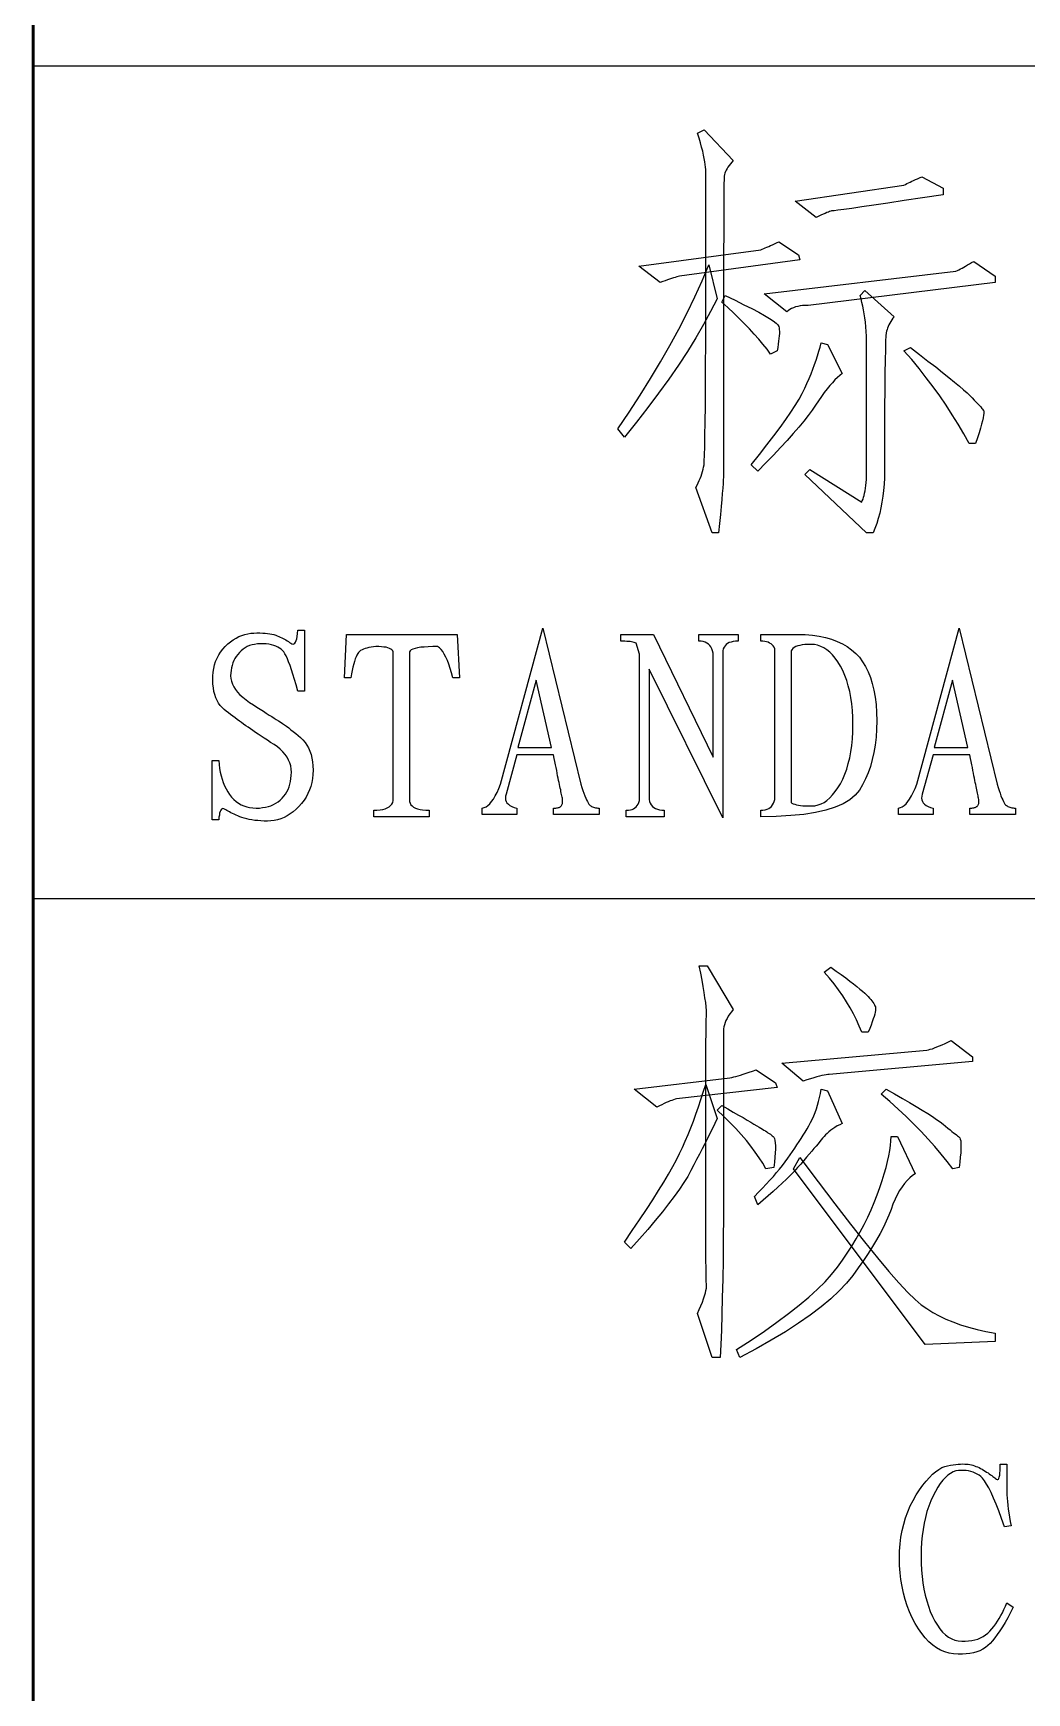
# Model space of a CAD drawing. Extents: x 0 to 420, y 0 to 297.
# Drawn here: x 235 to 242.16, y 23.28 to 35.24 of the extents above; entities that cross this region are included whole.
import ezdxf

# ---------------------------------------------------------------- set-up
doc = ezdxf.new("R2010")
doc.units = 0

msp = doc.modelspace()

# ---------------------------------------------------------------- linework, layer by layer
at = {"color": 7, "lineweight": 50}
msp.add_line((235, 5), (235, 47), dxfattribs=at)
at = {"color": 7, "lineweight": 25}
for p, q in [((415, 35), (235, 35)), ((303, 29), (235, 29))]:
    msp.add_line(p, q, dxfattribs=at)
for points in [[(239.835, 32.128), (239.837, 32.153), (239.839, 32.197), (239.841, 32.258), (239.842, 32.338), (239.844, 32.435), (239.845, 32.551), (239.846, 32.685), (239.846, 32.837), (239.847, 33.006), (239.847, 33.194), (239.847, 33.382), (239.847, 33.552), (239.847, 33.703), (239.847, 33.836), (239.847, 33.952), (239.847, 34.049), (239.847, 34.127), (239.847, 34.188), (239.847, 34.23), (239.847, 34.255), (239.846, 34.271), (239.844, 34.29), (239.841, 34.311), (239.837, 34.334), (239.832, 34.359), (239.826, 34.386), (239.818, 34.416), (239.809, 34.448), (239.799, 34.482), (239.788, 34.518), (239.835, 34.542), (240.046, 34.319), (240.035, 34.308), (240.025, 34.296), (240.016, 34.285), (240.007, 34.273), (240.001, 34.262), (239.995, 34.251), (239.99, 34.24), (239.986, 34.229), (239.983, 34.219), (239.981, 34.208), (239.98, 34.188), (239.979, 34.148), (239.978, 34.089), (239.978, 34.01), (239.977, 33.912), (239.977, 33.794), (239.976, 33.657), (239.976, 33.501), (239.976, 33.325), (239.976, 33.13), (239.976, 32.934), (239.976, 32.759), (239.976, 32.602), (239.976, 32.465), (239.976, 32.348), (239.976, 32.249), (239.976, 32.171), (239.976, 32.112), (239.976, 32.072), (239.976, 32.052), (239.975, 32.038), (239.974, 32.018), (239.972, 31.992), (239.97, 31.96), (239.967, 31.921), (239.963, 31.877), (239.958, 31.826), (239.953, 31.769), (239.947, 31.705), (239.94, 31.636), (239.894, 31.636), (239.776, 31.964), (239.785, 31.98), (239.794, 31.997), (239.801, 32.013), (239.808, 32.029), (239.814, 32.046), (239.82, 32.062), (239.825, 32.079), (239.829, 32.095), (239.832, 32.111)], [(241.558, 34.12), (241.558, 34.073), (241.41, 34.051), (241.278, 34.031), (241.161, 34.013), (241.059, 33.998), (240.972, 33.985), (240.9, 33.975), (240.842, 33.967), (240.8, 33.961), (240.773, 33.957), (240.761, 33.956), (240.755, 33.956), (240.749, 33.954), (240.74, 33.952), (240.731, 33.948), (240.72, 33.944), (240.707, 33.939), (240.694, 33.933), (240.678, 33.926), (240.662, 33.918), (240.644, 33.909), (240.491, 34.026), (241.276, 34.143), (241.286, 34.148), (241.297, 34.153), (241.308, 34.159), (241.32, 34.164), (241.332, 34.17), (241.345, 34.176), (241.359, 34.182), (241.374, 34.188), (241.389, 34.195), (241.405, 34.202)], [(239.659, 33.487), (239.649, 33.485), (239.639, 33.482), (239.627, 33.478), (239.614, 33.474), (239.601, 33.47), (239.586, 33.465), (239.571, 33.459), (239.554, 33.453), (239.537, 33.447), (239.519, 33.44), (239.366, 33.558), (240.245, 33.675), (240.255, 33.68), (240.265, 33.685), (240.276, 33.69), (240.288, 33.695), (240.301, 33.701), (240.314, 33.707), (240.328, 33.713), (240.343, 33.72), (240.358, 33.726), (240.374, 33.733), (240.515, 33.64), (240.526, 33.604)], [(239.261, 32.327), (239.214, 32.386), (239.296, 32.507), (239.375, 32.628), (239.45, 32.748), (239.521, 32.868), (239.589, 32.986), (239.653, 33.104), (239.713, 33.222), (239.769, 33.338), (239.821, 33.454), (239.87, 33.569), (239.929, 33.323), (239.882, 33.231), (239.831, 33.137), (239.775, 33.042), (239.715, 32.944), (239.65, 32.846), (239.581, 32.745), (239.508, 32.643), (239.43, 32.539), (239.348, 32.434)], [(241.651, 33.522), (241.661, 33.527), (241.672, 33.533), (241.683, 33.539), (241.695, 33.545), (241.707, 33.552), (241.72, 33.559), (241.734, 33.567), (241.749, 33.575), (241.764, 33.584), (241.78, 33.593), (241.933, 33.487), (241.933, 33.44), (240.585, 33.276), (240.564, 33.276), (240.545, 33.274), (240.527, 33.272), (240.51, 33.269), (240.494, 33.265), (240.48, 33.259), (240.466, 33.253), (240.454, 33.246), (240.443, 33.238), (240.433, 33.229), (240.269, 33.358)], [(240.96, 33.347), (240.995, 33.382), (241.206, 33.194), (241.197, 33.183), (241.189, 33.171), (241.181, 33.159), (241.174, 33.147), (241.168, 33.136), (241.162, 33.124), (241.158, 33.112), (241.154, 33.101), (241.15, 33.089), (241.147, 33.077), (241.145, 33.056), (241.143, 33.017), (241.142, 32.959), (241.14, 32.882), (241.139, 32.787), (241.138, 32.673), (241.137, 32.541), (241.136, 32.391), (241.136, 32.222), (241.136, 32.034), (241.133, 31.988), (241.129, 31.943), (241.123, 31.9), (241.117, 31.858), (241.109, 31.817), (241.101, 31.778), (241.091, 31.74), (241.08, 31.704), (241.067, 31.669), (241.054, 31.636), (241.007, 31.636), (240.562, 32.058), (240.597, 32.093), (240.972, 31.858), (240.976, 31.868), (240.981, 31.88), (240.985, 31.893), (240.989, 31.907), (240.992, 31.923), (240.996, 31.94), (240.999, 31.958), (241.002, 31.978), (241.004, 32), (241.007, 32.022), (241.007, 33.054), (241.004, 33.088), (241.001, 33.122), (240.998, 33.154), (240.994, 33.185), (240.989, 33.215), (240.984, 33.243), (240.979, 33.271), (240.973, 33.297), (240.967, 33.323)], [(240.362, 32.948), (240.315, 32.925), (240.289, 32.96), (240.26, 32.996), (240.23, 33.032), (240.197, 33.069), (240.163, 33.106), (240.127, 33.144), (240.089, 33.182), (240.049, 33.221), (240.007, 33.26), (239.964, 33.3), (239.987, 33.347), (240.059, 33.313), (240.123, 33.281), (240.18, 33.253), (240.229, 33.227), (240.272, 33.203), (240.307, 33.182), (240.334, 33.164), (240.355, 33.148), (240.368, 33.135), (240.374, 33.124), (240.376, 33.114), (240.377, 33.102), (240.378, 33.088), (240.378, 33.073), (240.377, 33.057), (240.375, 33.038), (240.373, 33.018), (240.37, 32.996), (240.367, 32.973)], [(240.222, 32.081), (240.175, 32.128), (240.234, 32.201), (240.288, 32.27), (240.338, 32.335), (240.383, 32.396), (240.424, 32.453), (240.46, 32.506), (240.492, 32.555), (240.52, 32.6), (240.543, 32.641), (240.562, 32.679), (240.577, 32.714), (240.592, 32.748), (240.607, 32.782), (240.62, 32.816), (240.632, 32.849), (240.643, 32.881), (240.653, 32.913), (240.663, 32.945), (240.671, 32.976), (240.679, 33.007), (240.726, 32.995), (240.831, 32.784), (240.814, 32.771), (240.797, 32.756), (240.779, 32.739), (240.761, 32.719), (240.742, 32.698), (240.722, 32.674), (240.702, 32.648), (240.681, 32.619), (240.66, 32.588), (240.638, 32.556), (240.614, 32.52), (240.585, 32.482), (240.554, 32.442), (240.518, 32.398), (240.478, 32.352), (240.435, 32.303), (240.387, 32.252), (240.336, 32.197), (240.281, 32.141)], [(241.751, 32.626), (241.768, 32.609), (241.783, 32.593), (241.797, 32.579), (241.809, 32.566), (241.82, 32.554), (241.829, 32.544), (241.837, 32.534), (241.843, 32.527), (241.848, 32.52), (241.851, 32.515), (241.852, 32.508), (241.852, 32.498), (241.85, 32.484), (241.847, 32.466), (241.842, 32.444), (241.835, 32.419), (241.827, 32.39), (241.817, 32.357), (241.805, 32.321), (241.792, 32.28), (241.745, 32.28), (241.707, 32.35), (241.666, 32.419), (241.624, 32.488), (241.58, 32.556), (241.534, 32.623), (241.486, 32.689), (241.437, 32.755), (241.385, 32.82), (241.332, 32.885), (241.276, 32.948), (241.323, 32.972), (241.389, 32.922), (241.449, 32.875), (241.505, 32.832), (241.555, 32.793), (241.6, 32.756), (241.64, 32.723), (241.676, 32.694), (241.706, 32.668), (241.731, 32.645)], [(236.915, 29.665), (236.895, 29.645), (236.874, 29.627), (236.852, 29.612), (236.83, 29.598), (236.808, 29.586), (236.785, 29.577), (236.762, 29.569), (236.738, 29.564), (236.714, 29.561), (236.689, 29.56), (236.664, 29.56), (236.641, 29.561), (236.618, 29.563), (236.597, 29.565), (236.577, 29.568), (236.557, 29.571), (236.539, 29.575), (236.521, 29.58), (236.505, 29.585), (236.49, 29.591), (236.475, 29.597), (236.462, 29.603), (236.449, 29.609), (236.437, 29.615), (236.425, 29.62), (236.415, 29.626), (236.405, 29.631), (236.396, 29.636), (236.388, 29.641), (236.38, 29.646), (236.374, 29.649), (236.367, 29.65), (236.362, 29.649), (236.357, 29.645), (236.352, 29.638), (236.348, 29.629), (236.344, 29.617), (236.342, 29.603), (236.339, 29.587), (236.337, 29.568), (236.29, 29.568), (236.29, 29.997), (236.337, 29.997), (236.34, 29.968), (236.343, 29.94), (236.348, 29.913), (236.354, 29.887), (236.361, 29.862), (236.369, 29.838), (236.379, 29.815), (236.39, 29.792), (236.402, 29.771), (236.415, 29.751), (236.43, 29.733), (236.446, 29.716), (236.462, 29.702), (236.48, 29.689), (236.498, 29.678), (236.518, 29.669), (236.539, 29.662), (236.56, 29.658), (236.583, 29.655), (236.607, 29.654), (236.631, 29.654), (236.653, 29.657), (236.675, 29.66), (236.695, 29.665), (236.714, 29.671), (236.732, 29.679), (236.75, 29.688), (236.766, 29.699), (236.781, 29.711), (236.794, 29.724), (236.807, 29.739), (236.818, 29.754), (236.828, 29.77), (236.837, 29.788), (236.844, 29.806), (236.85, 29.825), (236.855, 29.845), (236.858, 29.867), (236.86, 29.889), (236.861, 29.912), (236.86, 29.935), (236.856, 29.957), (236.85, 29.979), (236.841, 30), (236.83, 30.02), (236.816, 30.039), (236.8, 30.058), (236.781, 30.077), (236.76, 30.094), (236.736, 30.111), (236.711, 30.127), (236.688, 30.142), (236.665, 30.157), (236.643, 30.172), (236.622, 30.186), (236.603, 30.199), (236.584, 30.212), (236.566, 30.224), (236.549, 30.236), (236.533, 30.247), (236.517, 30.258), (236.501, 30.27), (236.486, 30.281), (236.47, 30.292), (236.455, 30.304), (236.439, 30.316), (236.423, 30.328), (236.408, 30.34), (236.392, 30.352), (236.376, 30.365), (236.362, 30.378), (236.348, 30.393), (236.336, 30.41), (236.326, 30.428), (236.317, 30.449), (236.309, 30.471), (236.303, 30.494), (236.299, 30.52), (236.296, 30.547), (236.294, 30.576), (236.295, 30.605), (236.297, 30.633), (236.301, 30.66), (236.307, 30.686), (236.315, 30.71), (236.325, 30.734), (236.337, 30.757), (236.351, 30.778), (236.366, 30.798), (236.384, 30.818), (236.403, 30.836), (236.422, 30.852), (236.442, 30.866), (236.462, 30.878), (236.483, 30.889), (236.504, 30.898), (236.525, 30.905), (236.547, 30.91), (236.569, 30.914), (236.591, 30.915), (236.613, 30.916), (236.634, 30.916), (236.654, 30.915), (236.672, 30.914), (236.69, 30.912), (236.706, 30.91), (236.721, 30.907), (236.735, 30.904), (236.748, 30.9), (236.759, 30.896), (236.77, 30.891), (236.781, 30.886), (236.791, 30.881), (236.801, 30.876), (236.811, 30.87), (236.821, 30.865), (236.83, 30.859), (236.839, 30.853), (236.848, 30.847), (236.857, 30.841), (236.865, 30.837), (236.873, 30.835), (236.879, 30.837), (236.886, 30.841), (236.891, 30.849), (236.896, 30.86), (236.9, 30.874), (236.903, 30.891), (236.906, 30.912), (236.908, 30.935), (236.955, 30.935), (236.955, 30.497), (236.908, 30.497), (236.895, 30.541), (236.884, 30.581), (236.872, 30.618), (236.861, 30.651), (236.851, 30.681), (236.841, 30.707), (236.832, 30.73), (236.823, 30.75), (236.814, 30.766), (236.806, 30.779), (236.798, 30.789), (236.788, 30.799), (236.776, 30.807), (236.764, 30.814), (236.749, 30.821), (236.734, 30.826), (236.717, 30.83), (236.699, 30.834), (236.679, 30.836), (236.658, 30.837), (236.636, 30.837), (236.616, 30.836), (236.596, 30.833), (236.578, 30.829), (236.56, 30.824), (236.543, 30.817), (236.527, 30.808), (236.513, 30.799), (236.499, 30.787), (236.486, 30.775), (236.474, 30.761), (236.463, 30.747), (236.454, 30.732), (236.446, 30.716), (236.439, 30.7), (236.433, 30.682), (236.429, 30.665), (236.426, 30.646), (236.424, 30.627), (236.423, 30.607), (236.425, 30.587), (236.429, 30.567), (236.436, 30.547), (236.445, 30.527), (236.457, 30.508), (236.472, 30.489), (236.49, 30.47), (236.511, 30.452), (236.534, 30.433), (236.56, 30.415), (236.587, 30.398), (236.612, 30.381), (236.636, 30.366), (236.659, 30.351), (236.68, 30.337), (236.7, 30.324), (236.719, 30.313), (236.736, 30.302), (236.752, 30.292), (236.767, 30.283), (236.781, 30.274), (236.796, 30.264), (236.811, 30.254), (236.826, 30.243), (236.842, 30.231), (236.858, 30.218), (236.875, 30.205), (236.892, 30.191), (236.909, 30.177), (236.927, 30.162), (236.944, 30.145), (236.96, 30.127), (236.973, 30.108), (236.985, 30.087), (236.995, 30.064), (237.003, 30.04), (237.009, 30.014), (237.013, 29.987), (237.016, 29.958), (237.017, 29.927), (237.016, 29.896), (237.013, 29.867), (237.008, 29.838), (237.001, 29.81), (236.992, 29.784), (236.98, 29.758), (236.967, 29.733), (236.952, 29.71), (236.935, 29.687)], [(237.915, 30.818), (237.88, 30.817), (237.847, 30.816), (237.818, 30.814), (237.793, 30.812), (237.771, 30.808), (237.752, 30.804), (237.737, 30.799), (237.725, 30.793), (237.717, 30.786), (237.712, 30.779), (237.712, 29.701), (237.717, 29.689), (237.723, 29.678), (237.732, 29.669), (237.742, 29.661), (237.755, 29.654), (237.77, 29.648), (237.788, 29.644), (237.807, 29.641), (237.829, 29.639), (237.853, 29.638), (237.853, 29.591), (237.455, 29.591), (237.455, 29.638), (237.478, 29.639), (237.5, 29.641), (237.52, 29.644), (237.537, 29.649), (237.552, 29.656), (237.565, 29.663), (237.576, 29.673), (237.585, 29.683), (237.591, 29.695), (237.595, 29.708), (237.595, 30.779), (237.591, 30.786), (237.585, 30.793), (237.577, 30.799), (237.568, 30.804), (237.556, 30.808), (237.543, 30.812), (237.527, 30.814), (237.51, 30.816), (237.491, 30.817), (237.47, 30.818), (237.452, 30.816), (237.435, 30.814), (237.42, 30.811), (237.405, 30.807), (237.392, 30.803), (237.38, 30.799), (237.37, 30.793), (237.36, 30.788), (237.352, 30.782), (237.345, 30.775), (237.339, 30.767), (237.333, 30.756), (237.327, 30.743), (237.321, 30.729), (237.316, 30.711), (237.31, 30.692), (237.305, 30.67), (237.3, 30.646), (237.295, 30.62), (237.29, 30.591), (237.244, 30.591), (237.259, 30.904), (238.056, 30.904), (238.072, 30.591), (238.025, 30.591), (238.015, 30.627), (238.005, 30.66), (237.995, 30.69), (237.985, 30.717), (237.974, 30.742), (237.963, 30.763), (237.952, 30.781), (237.94, 30.796), (237.928, 30.808)], [(238.814, 29.724), (238.812, 29.732), (238.81, 29.741), (238.809, 29.751), (238.806, 29.761), (238.804, 29.772), (238.802, 29.784), (238.799, 29.796), (238.796, 29.809), (238.794, 29.823), (238.79, 29.837), (238.787, 29.853), (238.784, 29.869), (238.78, 29.886), (238.777, 29.905), (238.773, 29.924), (238.769, 29.945), (238.765, 29.966), (238.76, 29.989), (238.756, 30.012), (238.751, 30.037), (238.486, 30.037), (238.408, 29.755), (238.404, 29.74), (238.403, 29.726), (238.405, 29.713), (238.409, 29.702), (238.415, 29.691), (238.425, 29.681), (238.436, 29.673), (238.45, 29.665), (238.467, 29.659), (238.486, 29.654), (238.486, 29.607), (238.236, 29.607), (238.236, 29.654), (238.25, 29.657), (238.264, 29.663), (238.277, 29.672), (238.291, 29.685), (238.304, 29.701), (238.317, 29.719), (238.33, 29.741), (238.343, 29.766), (238.356, 29.794), (238.369, 29.826), (238.673, 30.951), (238.947, 29.826), (238.954, 29.802), (238.962, 29.78), (238.969, 29.76), (238.975, 29.742), (238.982, 29.726), (238.988, 29.712), (238.994, 29.7), (238.999, 29.691), (239.004, 29.683), (239.009, 29.677), (239.014, 29.673), (239.02, 29.669), (239.025, 29.665), (239.032, 29.662), (239.038, 29.66), (239.046, 29.657), (239.053, 29.656), (239.062, 29.655), (239.07, 29.654), (239.08, 29.654), (239.08, 29.607), (238.751, 29.607), (238.751, 29.654), (238.759, 29.654), (238.766, 29.654), (238.773, 29.655), (238.779, 29.656), (238.785, 29.658), (238.79, 29.659), (238.795, 29.661), (238.799, 29.664), (238.803, 29.666), (238.806, 29.669), (238.809, 29.673), (238.811, 29.677), (238.813, 29.681), (238.815, 29.686), (238.816, 29.691), (238.816, 29.697), (238.816, 29.703), (238.816, 29.709), (238.815, 29.716)], [(239.369, 30.763), (239.345, 30.841), (239.338, 30.844), (239.331, 30.847), (239.322, 30.849), (239.313, 30.851), (239.302, 30.853), (239.291, 30.854), (239.278, 30.855), (239.265, 30.856), (239.251, 30.857), (239.236, 30.857), (239.236, 30.904), (239.47, 30.904), (239.9, 30.021), (239.9, 30.771), (239.896, 30.787), (239.891, 30.802), (239.884, 30.815), (239.876, 30.826), (239.867, 30.835), (239.856, 30.843), (239.843, 30.849), (239.83, 30.853), (239.815, 30.856), (239.798, 30.857), (239.798, 30.904), (240.08, 30.904), (240.08, 30.857), (240.062, 30.856), (240.045, 30.854), (240.03, 30.85), (240.017, 30.846), (240.005, 30.839), (239.995, 30.832), (239.987, 30.822), (239.98, 30.812), (239.974, 30.8), (239.97, 30.787), (239.97, 29.583), (239.439, 30.654), (239.439, 29.716), (239.443, 29.701), (239.448, 29.688), (239.455, 29.676), (239.464, 29.666), (239.474, 29.658), (239.486, 29.651), (239.499, 29.645), (239.514, 29.641), (239.53, 29.639), (239.548, 29.638), (239.548, 29.591), (239.275, 29.591), (239.275, 29.638), (239.29, 29.639), (239.304, 29.641), (239.316, 29.644), (239.327, 29.649), (239.337, 29.656), (239.346, 29.663), (239.354, 29.673), (239.36, 29.683), (239.365, 29.695), (239.369, 29.708)], [(240.244, 29.638), (240.26, 29.639), (240.275, 29.641), (240.289, 29.645), (240.301, 29.651), (240.312, 29.658), (240.321, 29.666), (240.329, 29.676), (240.336, 29.688), (240.341, 29.701), (240.345, 29.716), (240.345, 30.802), (240.34, 30.813), (240.334, 30.822), (240.326, 30.83), (240.318, 30.837), (240.308, 30.843), (240.297, 30.848), (240.286, 30.852), (240.273, 30.855), (240.259, 30.856), (240.244, 30.857), (240.244, 30.904), (240.564, 30.904), (240.616, 30.899), (240.665, 30.892), (240.711, 30.882), (240.754, 30.87), (240.794, 30.855), (240.832, 30.837), (240.867, 30.817), (240.899, 30.794), (240.928, 30.768), (240.955, 30.74), (240.978, 30.708), (241, 30.674), (241.018, 30.636), (241.035, 30.595), (241.048, 30.551), (241.06, 30.504), (241.068, 30.453), (241.075, 30.4), (241.078, 30.343), (241.08, 30.283), (241.078, 30.222), (241.075, 30.164), (241.068, 30.108), (241.06, 30.054), (241.048, 30.003), (241.035, 29.954), (241.018, 29.908), (241, 29.864), (240.978, 29.822), (240.955, 29.783), (240.925, 29.746), (240.886, 29.714), (240.838, 29.685), (240.781, 29.66), (240.714, 29.639), (240.639, 29.622), (240.554, 29.608), (240.46, 29.599), (240.356, 29.593), (240.244, 29.591)], [(241.814, 29.724), (241.812, 29.732), (241.81, 29.741), (241.809, 29.751), (241.806, 29.761), (241.804, 29.772), (241.802, 29.784), (241.799, 29.796), (241.796, 29.809), (241.794, 29.823), (241.79, 29.837), (241.787, 29.853), (241.784, 29.869), (241.78, 29.886), (241.777, 29.905), (241.773, 29.924), (241.769, 29.945), (241.765, 29.966), (241.76, 29.989), (241.756, 30.012), (241.751, 30.037), (241.486, 30.037), (241.408, 29.755), (241.404, 29.74), (241.403, 29.726), (241.405, 29.713), (241.409, 29.702), (241.415, 29.691), (241.425, 29.681), (241.436, 29.673), (241.45, 29.665), (241.467, 29.659), (241.486, 29.654), (241.486, 29.607), (241.236, 29.607), (241.236, 29.654), (241.25, 29.657), (241.264, 29.663), (241.277, 29.672), (241.291, 29.685), (241.304, 29.701), (241.317, 29.719), (241.33, 29.741), (241.343, 29.766), (241.356, 29.794), (241.369, 29.826), (241.673, 30.951), (241.947, 29.826), (241.954, 29.802), (241.962, 29.78), (241.969, 29.76), (241.975, 29.742), (241.982, 29.726), (241.988, 29.712), (241.994, 29.7), (241.999, 29.691), (242.004, 29.683), (242.009, 29.677), (242.014, 29.673), (242.02, 29.669), (242.025, 29.665), (242.032, 29.662), (242.038, 29.66), (242.046, 29.657), (242.053, 29.656), (242.062, 29.655), (242.07, 29.654), (242.08, 29.654), (242.08, 29.607), (241.751, 29.607), (241.751, 29.654), (241.759, 29.654), (241.766, 29.654), (241.773, 29.655), (241.779, 29.656), (241.785, 29.658), (241.79, 29.659), (241.795, 29.661), (241.799, 29.664), (241.803, 29.666), (241.806, 29.669), (241.809, 29.673), (241.811, 29.677), (241.813, 29.681), (241.815, 29.686), (241.816, 29.691), (241.816, 29.697), (241.816, 29.703), (241.816, 29.709), (241.815, 29.716)], [(240.462, 29.693), (240.469, 29.688), (240.478, 29.684), (240.489, 29.681), (240.501, 29.678), (240.515, 29.675), (240.531, 29.673), (240.548, 29.671), (240.567, 29.67), (240.588, 29.67), (240.611, 29.669), (240.634, 29.671), (240.657, 29.676), (240.679, 29.684), (240.7, 29.695), (240.721, 29.709), (240.742, 29.727), (240.761, 29.748), (240.781, 29.772), (240.8, 29.799), (240.818, 29.829), (240.835, 29.863), (240.85, 29.898), (240.864, 29.935), (240.875, 29.974), (240.885, 30.016), (240.893, 30.06), (240.9, 30.105), (240.904, 30.153), (240.907, 30.203), (240.908, 30.255), (240.907, 30.307), (240.904, 30.357), (240.9, 30.405), (240.893, 30.45), (240.885, 30.494), (240.875, 30.535), (240.864, 30.574), (240.85, 30.61), (240.835, 30.645), (240.818, 30.677), (240.8, 30.707), (240.781, 30.733), (240.761, 30.757), (240.741, 30.777), (240.72, 30.794), (240.699, 30.808), (240.677, 30.819), (240.654, 30.827), (240.631, 30.832), (240.607, 30.833), (240.584, 30.833), (240.562, 30.832), (240.543, 30.829), (240.526, 30.826), (240.51, 30.822), (240.497, 30.817), (240.485, 30.81), (240.476, 30.803), (240.468, 30.795), (240.462, 30.787)], [(238.736, 30.091), (238.626, 30.576), (238.494, 30.091)], [(241.736, 30.091), (241.626, 30.576), (241.494, 30.091)], [(240.046, 28.202), (240.033, 28.186), (240.021, 28.17), (240.01, 28.154), (240.001, 28.138), (239.993, 28.123), (239.987, 28.108), (239.982, 28.093), (239.978, 28.078), (239.976, 28.064), (239.976, 28.05), (239.976, 28.027), (239.976, 27.988), (239.976, 27.931), (239.976, 27.858), (239.976, 27.767), (239.976, 27.659), (239.976, 27.535), (239.976, 27.393), (239.976, 27.235), (239.976, 27.059), (239.975, 26.88), (239.975, 26.711), (239.974, 26.55), (239.972, 26.399), (239.97, 26.258), (239.967, 26.126), (239.964, 26.004), (239.961, 25.891), (239.957, 25.788), (239.952, 25.694), (239.894, 25.694), (239.788, 26.011), (239.801, 26.04), (239.813, 26.068), (239.823, 26.094), (239.832, 26.118), (239.839, 26.14), (239.845, 26.16), (239.849, 26.178), (239.852, 26.194), (239.853, 26.209), (239.853, 26.222), (239.851, 26.242), (239.85, 26.279), (239.85, 26.332), (239.849, 26.403), (239.848, 26.49), (239.848, 26.594), (239.847, 26.714), (239.847, 26.852), (239.847, 27.006), (239.847, 27.177), (239.847, 27.348), (239.847, 27.503), (239.847, 27.641), (239.848, 27.764), (239.848, 27.87), (239.849, 27.959), (239.85, 28.033), (239.85, 28.09), (239.851, 28.131), (239.853, 28.155), (239.853, 28.174), (239.852, 28.196), (239.85, 28.222), (239.847, 28.253), (239.842, 28.287), (239.836, 28.325), (239.829, 28.368), (239.821, 28.414), (239.811, 28.464), (239.8, 28.518), (239.858, 28.518)], [(240.972, 28.038), (240.954, 28.082), (240.935, 28.127), (240.913, 28.171), (240.889, 28.214), (240.863, 28.258), (240.835, 28.301), (240.805, 28.344), (240.773, 28.387), (240.739, 28.429), (240.702, 28.472), (240.749, 28.507), (240.787, 28.479), (240.823, 28.454), (240.856, 28.43), (240.886, 28.407), (240.913, 28.387), (240.937, 28.368), (240.959, 28.35), (240.978, 28.334), (240.994, 28.32), (241.007, 28.308), (241.018, 28.296), (241.028, 28.285), (241.037, 28.274), (241.045, 28.264), (241.052, 28.255), (241.058, 28.246), (241.063, 28.237), (241.067, 28.229), (241.07, 28.221), (241.071, 28.214), (241.072, 28.206), (241.071, 28.196), (241.069, 28.183), (241.066, 28.169), (241.061, 28.152), (241.055, 28.134), (241.048, 28.113), (241.039, 28.09), (241.03, 28.065), (241.019, 28.038)], [(241.616, 27.979), (241.769, 27.862), (241.769, 27.827), (240.737, 27.733), (240.727, 27.733), (240.715, 27.731), (240.701, 27.729), (240.685, 27.726), (240.667, 27.722), (240.647, 27.716), (240.626, 27.71), (240.602, 27.703), (240.577, 27.695), (240.55, 27.686), (240.397, 27.815), (241.44, 27.909), (241.453, 27.912), (241.466, 27.916), (241.481, 27.92), (241.497, 27.926), (241.514, 27.933), (241.532, 27.94), (241.551, 27.948), (241.572, 27.958), (241.593, 27.968)], [(240.022, 27.71), (240.035, 27.713), (240.049, 27.716), (240.064, 27.72), (240.081, 27.725), (240.099, 27.73), (240.118, 27.737), (240.139, 27.744), (240.161, 27.751), (240.185, 27.759), (240.21, 27.768), (240.351, 27.675), (240.362, 27.64), (239.636, 27.558), (239.626, 27.555), (239.615, 27.551), (239.603, 27.547), (239.591, 27.543), (239.577, 27.537), (239.563, 27.531), (239.547, 27.524), (239.531, 27.516), (239.513, 27.508), (239.495, 27.499), (239.331, 27.628)], [(239.308, 26.479), (239.261, 26.526), (239.317, 26.609), (239.37, 26.687), (239.42, 26.761), (239.465, 26.831), (239.507, 26.897), (239.545, 26.959), (239.579, 27.016), (239.61, 27.07), (239.636, 27.12), (239.659, 27.165), (239.68, 27.209), (239.7, 27.254), (239.72, 27.301), (239.74, 27.349), (239.759, 27.398), (239.777, 27.448), (239.795, 27.5), (239.813, 27.553), (239.83, 27.607), (239.847, 27.663), (239.929, 27.417), (239.912, 27.382), (239.895, 27.346), (239.877, 27.309), (239.859, 27.273), (239.841, 27.235), (239.822, 27.198), (239.802, 27.159), (239.782, 27.121), (239.762, 27.082), (239.741, 27.042), (239.718, 27), (239.69, 26.956), (239.658, 26.908), (239.621, 26.856), (239.58, 26.802), (239.535, 26.744), (239.484, 26.683), (239.43, 26.618), (239.371, 26.55)], [(240.831, 27.382), (240.813, 27.372), (240.795, 27.363), (240.779, 27.353), (240.764, 27.342), (240.749, 27.332), (240.735, 27.321), (240.723, 27.31), (240.711, 27.299), (240.7, 27.288), (240.69, 27.276), (240.68, 27.264), (240.669, 27.25), (240.657, 27.235), (240.643, 27.218), (240.627, 27.2), (240.611, 27.181), (240.593, 27.16), (240.574, 27.138), (240.554, 27.114), (240.532, 27.089), (240.509, 27.063), (240.484, 27.036), (240.458, 27.008), (240.429, 26.98), (240.399, 26.951), (240.367, 26.921), (240.333, 26.891), (240.298, 26.86), (240.261, 26.828), (240.222, 26.796), (240.198, 26.854), (240.228, 26.885), (240.257, 26.914), (240.284, 26.943), (240.31, 26.972), (240.335, 26.999), (240.358, 27.027), (240.38, 27.053), (240.401, 27.079), (240.42, 27.105), (240.439, 27.13), (240.456, 27.154), (240.473, 27.179), (240.489, 27.203), (240.505, 27.226), (240.521, 27.25), (240.536, 27.273), (240.55, 27.296), (240.564, 27.319), (240.578, 27.342), (240.591, 27.364), (240.603, 27.387), (240.615, 27.41), (240.626, 27.435), (240.636, 27.46), (240.645, 27.486), (240.653, 27.513), (240.661, 27.54), (240.668, 27.569), (240.674, 27.598), (240.679, 27.628), (240.726, 27.616)], [(241.147, 27.628), (241.209, 27.594), (241.265, 27.562), (241.317, 27.531), (241.365, 27.503), (241.408, 27.477), (241.447, 27.453), (241.481, 27.431), (241.511, 27.41), (241.537, 27.392), (241.558, 27.376), (241.576, 27.361), (241.592, 27.348), (241.608, 27.335), (241.621, 27.324), (241.634, 27.314), (241.645, 27.306), (241.654, 27.298), (241.663, 27.292), (241.669, 27.286), (241.675, 27.282), (241.679, 27.277), (241.682, 27.268), (241.685, 27.255), (241.686, 27.239), (241.687, 27.219), (241.686, 27.196), (241.685, 27.169), (241.682, 27.138), (241.679, 27.103), (241.675, 27.065), (241.628, 27.054), (241.587, 27.108), (241.544, 27.161), (241.498, 27.215), (241.45, 27.269), (241.399, 27.323), (241.347, 27.377), (241.292, 27.431), (241.234, 27.485), (241.174, 27.539), (241.112, 27.593)], [(240.28, 27.054), (240.258, 27.094), (240.232, 27.134), (240.204, 27.175), (240.173, 27.217), (240.14, 27.259), (240.103, 27.301), (240.064, 27.344), (240.022, 27.387), (239.977, 27.431), (239.929, 27.476), (239.964, 27.511), (240.007, 27.486), (240.046, 27.463), (240.083, 27.442), (240.116, 27.423), (240.146, 27.405), (240.172, 27.39), (240.195, 27.376), (240.215, 27.364), (240.232, 27.355), (240.245, 27.347), (240.257, 27.34), (240.267, 27.333), (240.278, 27.327), (240.287, 27.32), (240.296, 27.314), (240.305, 27.309), (240.313, 27.303), (240.32, 27.298), (240.327, 27.293), (240.333, 27.288), (240.338, 27.282), (240.343, 27.272), (240.346, 27.258), (240.348, 27.241), (240.349, 27.221), (240.349, 27.197), (240.348, 27.169), (240.346, 27.138), (240.343, 27.103), (240.339, 27.065)], [(240.907, 26.286), (240.862, 26.231), (240.809, 26.174), (240.748, 26.117), (240.679, 26.059), (240.601, 26), (240.516, 25.941), (240.422, 25.88), (240.32, 25.819), (240.211, 25.757), (240.093, 25.694), (240.069, 25.753), (240.174, 25.82), (240.271, 25.885), (240.361, 25.949), (240.444, 26.011), (240.521, 26.071), (240.59, 26.129), (240.652, 26.186), (240.707, 26.24), (240.755, 26.293), (240.796, 26.345), (240.833, 26.395), (240.867, 26.446), (240.901, 26.497), (240.932, 26.549), (240.961, 26.601), (240.989, 26.653), (241.015, 26.706), (241.04, 26.759), (241.062, 26.812), (241.083, 26.866), (241.102, 26.919), (241.119, 26.969), (241.134, 27.017), (241.147, 27.063), (241.158, 27.106), (241.167, 27.147), (241.174, 27.186), (241.179, 27.222), (241.182, 27.256), (241.183, 27.288), (241.23, 27.288), (241.358, 27.018), (241.338, 27.005), (241.318, 26.989), (241.298, 26.971), (241.28, 26.949), (241.262, 26.925), (241.245, 26.898), (241.228, 26.868), (241.212, 26.835), (241.197, 26.799), (241.183, 26.761), (241.167, 26.72), (241.149, 26.678), (241.128, 26.634), (241.105, 26.589), (241.079, 26.542), (241.05, 26.494), (241.018, 26.444), (240.984, 26.393), (240.947, 26.34)], [(240.526, 27.136), (240.657, 26.961), (240.779, 26.801), (240.89, 26.656), (240.992, 26.527), (241.085, 26.413), (241.167, 26.315), (241.24, 26.232), (241.303, 26.164), (241.356, 26.112), (241.399, 26.075), (241.44, 26.047), (241.483, 26.02), (241.529, 25.995), (241.578, 25.972), (241.629, 25.951), (241.684, 25.931), (241.742, 25.913), (241.803, 25.897), (241.866, 25.883), (241.933, 25.87), (241.933, 25.811), (241.429, 25.788), (240.48, 27.054)], [(241.244, 24.247), (241.245, 24.3), (241.248, 24.351), (241.254, 24.4), (241.263, 24.448), (241.274, 24.495), (241.287, 24.539), (241.303, 24.583), (241.321, 24.625), (241.342, 24.665), (241.365, 24.704), (241.389, 24.741), (241.412, 24.774), (241.436, 24.804), (241.459, 24.83), (241.482, 24.853), (241.504, 24.872), (241.527, 24.888), (241.548, 24.901), (241.57, 24.91), (241.591, 24.915), (241.612, 24.919), (241.631, 24.922), (241.65, 24.924), (241.667, 24.926), (241.684, 24.927), (241.7, 24.928), (241.714, 24.927), (241.727, 24.927), (241.74, 24.925), (241.751, 24.923), (241.762, 24.921), (241.773, 24.918), (241.784, 24.914), (241.795, 24.91), (241.806, 24.906), (241.817, 24.901), (241.828, 24.895), (241.839, 24.889), (241.85, 24.883), (241.861, 24.876), (241.871, 24.869), (241.882, 24.863), (241.891, 24.856), (241.9, 24.85), (241.909, 24.844), (241.917, 24.838), (241.924, 24.833), (241.931, 24.828), (241.937, 24.823), (241.943, 24.818), (241.948, 24.815), (241.953, 24.815), (241.957, 24.818), (241.96, 24.824), (241.963, 24.833), (241.966, 24.846), (241.968, 24.862), (241.969, 24.88), (241.97, 24.902), (241.97, 24.927), (242.017, 24.927), (242.017, 24.911), (242.017, 24.895), (242.017, 24.878), (242.017, 24.861), (242.017, 24.843), (242.017, 24.825), (242.017, 24.806), (242.017, 24.787), (242.017, 24.768), (242.017, 24.747), (242.017, 24.727), (242.018, 24.704), (242.02, 24.681), (242.022, 24.656), (242.025, 24.63), (242.028, 24.603), (242.032, 24.575), (242.037, 24.545), (242.042, 24.514), (242.048, 24.482), (242.001, 24.474), (241.98, 24.534), (241.96, 24.589), (241.94, 24.638), (241.921, 24.682), (241.904, 24.721), (241.887, 24.755), (241.871, 24.783), (241.856, 24.807), (241.842, 24.825), (241.83, 24.837), (241.817, 24.847), (241.803, 24.855), (241.789, 24.862), (241.774, 24.869), (241.758, 24.873), (241.742, 24.877), (241.725, 24.88), (241.707, 24.881), (241.689, 24.881), (241.669, 24.88), (241.65, 24.877), (241.631, 24.87), (241.612, 24.86), (241.593, 24.847), (241.575, 24.83), (241.556, 24.81), (241.538, 24.787), (241.521, 24.76), (241.503, 24.73), (241.486, 24.697), (241.469, 24.661), (241.455, 24.623), (241.442, 24.584), (241.431, 24.543), (241.421, 24.5), (241.414, 24.456), (241.408, 24.41), (241.403, 24.363), (241.401, 24.314), (241.4, 24.263), (241.401, 24.212), (241.403, 24.163), (241.407, 24.116), (241.413, 24.07), (241.42, 24.026), (241.429, 23.983), (241.44, 23.942), (241.452, 23.903), (241.466, 23.865), (241.482, 23.829), (241.499, 23.796), (241.517, 23.766), (241.535, 23.739), (241.555, 23.716), (241.576, 23.697), (241.597, 23.68), (241.62, 23.668), (241.643, 23.658), (241.667, 23.652), (241.693, 23.65), (241.718, 23.65), (241.742, 23.652), (241.765, 23.655), (241.787, 23.66), (241.808, 23.666), (241.828, 23.675), (241.846, 23.685), (241.864, 23.696), (241.881, 23.709), (241.896, 23.724), (241.91, 23.74), (241.925, 23.757), (241.938, 23.775), (241.951, 23.794), (241.963, 23.814), (241.975, 23.835), (241.986, 23.856), (241.997, 23.879), (242.007, 23.903), (242.017, 23.927), (242.064, 23.896), (242.044, 23.857), (242.024, 23.82), (242.005, 23.786), (241.986, 23.754), (241.967, 23.725), (241.949, 23.699), (241.931, 23.675), (241.914, 23.653), (241.897, 23.635), (241.88, 23.619), (241.863, 23.605), (241.844, 23.592), (241.824, 23.582), (241.802, 23.574), (241.778, 23.567), (241.752, 23.562), (241.725, 23.559), (241.697, 23.557), (241.666, 23.558), (241.634, 23.56), (241.602, 23.565), (241.571, 23.574), (241.54, 23.586), (241.511, 23.602), (241.483, 23.622), (241.456, 23.646), (241.429, 23.674), (241.404, 23.705), (241.38, 23.74), (241.357, 23.779), (241.335, 23.82), (241.316, 23.862), (241.299, 23.906), (241.284, 23.951), (241.272, 23.997), (241.262, 24.045), (241.254, 24.094), (241.248, 24.144), (241.245, 24.195)]]:
    msp.add_lwpolyline(points, close=True, dxfattribs=at)

doc.saveas('drawing.dxf')
